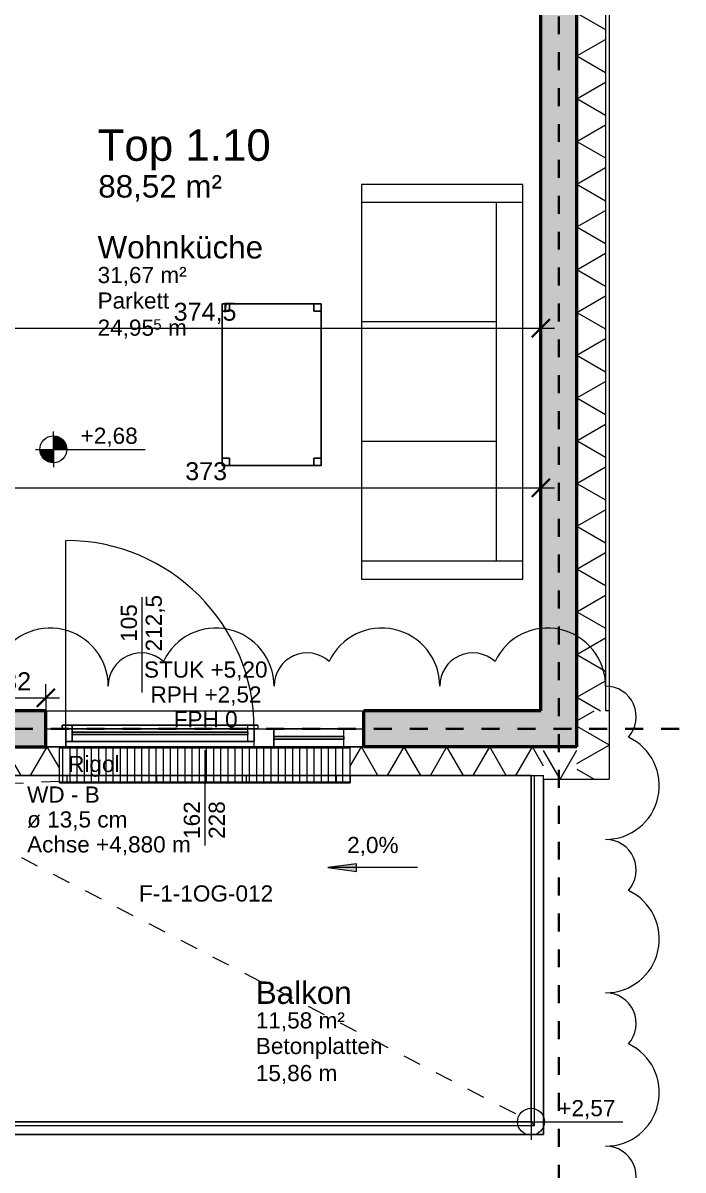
# Model space of a CAD drawing. Header units: metres. Extents: x 3.2 to 50, y 58.8 to 100.4.
# Drawn here: x 39.42 to 43.09, y 68.62 to 75.01 of the extents above; entities that cross this region are included whole.
import ezdxf

# ---------------------------------------------------------------- set-up
doc = ezdxf.new("R2010")
doc.units = ezdxf.units.M
for name, pattern in [('Strich Punkt Mittel', [0.015875, 0.00635, -0.004763, 0, -0.004763]), ('Verdeckt', [0.003, 0.002, -0.001]), ('Verdeckt Unten', [0.005, 0.003, -0.002])]:
    doc.linetypes.add(name, pattern=pattern)
for name, color, linetype, lineweight in [('A-DETL-GENF_', 92, 'Continuous', 13), ('A-FLOR-HRAL', 11, 'Continuous', 5), ('A-GLAZ-IDEN_', 152, 'Continuous', 9), ('A_2D', 7, 'Continuous', 13), ('A_Bemassung-50_', 4, 'Continuous', 9), ('A_Bemassung_', 4, 'Continuous', 9), ('A_Beschriftung_', 7, 'Continuous', 9), ('A_Decken', 8, 'Continuous', 13), ('A_Gelaender', 7, 'Continuous', 13), ('A_Moebel', 6, 'Continuous', 13), ('A_Raeume', 7, 'Continuous', 13), ('A_Raeume_', 7, 'Continuous', 5), ('A_Raeume_Beschriftung_', 7, 'Continuous', 9), ('A_Raster_', 1, 'Continuous', 9), ('A_Waende', 7, 'Continuous', 13), ('G-ANNO-DIMS_', 111, 'Continuous', 9), ('G-ANNO-REVC_', 71, 'Continuous', 9), ('M-EQPM', 50, 'Continuous', 5), ('M-EQPM-IDEN_', 50, 'Continuous', 9)]:
    doc.layers.add(name, color=color, linetype=linetype, lineweight=lineweight)
doc.styles.add('Arial_1', font='arial.ttf', dxfattribs={"height": 0.175})
doc.styles.add('Arial_2', font='arial.ttf', dxfattribs={"height": 0.09})
doc.styles.add('Arial_3', font='arial.ttf', dxfattribs={"height": 0.125})
doc.styles.add('Arial_4', font='arial.ttf', dxfattribs={"height": 0.05849})
doc.styles.add('Arial_5', font='arial.ttf', dxfattribs={"height": 0.1})
doc.dimstyles.new('WGA-Bemaßung', dxfattribs={"dimscale": 0.3048, "dimtxt": 0.102026, "dimasz": 0.328084, "dimexe": 0.246063, "dimexo": 0.0625, "dimgap": 0.04101, "dimtad": 1, "dimdec": 1, "dimlfac": 100, "dimrnd": 0.5, "dimdsep": 46, "dimtxsty": 'Arial_5', "dimblk1": 'OBLIQUE', "dimblk2": 'OBLIQUE', "dimsah": 1, "dimcen": 0.09, "dimdle": 0.246063, "dimazin": 2, "dimtfac": 1, "dimtdec": 4, "dimtix": 1, "dimtmove": 0, "dimatfit": 3, "dimfxl": 0.656168, "dimfxlon": 1, "dimtvp": 1, "dimtolj": 1, "dimtzin": 0, "dimarcsym": 2})
doc.dimstyles.new('WGA-Bemaßung_3', dxfattribs={"dimscale": 0.3048, "dimtxt": 0.102026, "dimasz": 0.328084, "dimexe": 0.246063, "dimexo": 0.0625, "dimgap": 0.04101, "dimtad": 1, "dimdec": 1, "dimlfac": 100, "dimrnd": 0.5, "dimdsep": 46, "dimtxsty": 'Arial_5', "dimblk1": 'OBLIQUE', "dimblk2": 'OBLIQUE', "dimsah": 1, "dimcen": 0.09, "dimdle": 0.246063, "dimazin": 2, "dimtfac": 1, "dimtdec": 4, "dimtix": 1, "dimtmove": 0, "dimatfit": 3, "dimfxl": 0.656168, "dimfxlon": 1, "dimtvp": 1, "dimtolj": 1, "dimtzin": 0, "dimarcsym": 2})
pattern_1 = [(45, (0, 0), (-0.08980256, 0.08980256), []), (45, (0.0898, 0), (-0.08980256, 0.08980256), [0.0635, -0.03175])]

# ---------------------------------------------------------------- blocks, each defined once
blk = doc.blocks.new('Geländer - Geländer-3855671-263_PP_01OG_BT1')
at = {"layer": 'A_Gelaender', "lineweight": 5}
for p, q in [((36.2477, 68.888), (36.2477, 70.818)), ((42.2477, 70.818), (42.2477, 68.888)), ((36.2277, 68.868), (36.2477, 68.888)), ((42.2477, 68.888), (36.2477, 68.888)), ((42.2677, 68.868), (42.2477, 68.888))]:
    blk.add_line(p, q, dxfattribs=at)
blk = doc.blocks.new('Typ des oberen Holms - Oberer Geländerholm_Innen_-3855676-263_PP_01OG_BT1')
at = {"layer": 'A_Gelaender', "lineweight": 5}
for p, q in [((36.1777, 68.818), (36.1777, 70.818)), ((36.2277, 70.818), (36.2277, 68.868)), ((42.2677, 68.868), (42.2677, 70.818)), ((42.3177, 70.798), (42.3177, 68.818)), ((36.2277, 68.868), (42.2677, 68.868)), ((42.3177, 68.818), (36.1777, 68.818))]:
    blk.add_line(p, q, dxfattribs=at)
blk = doc.blocks.new('Typ des oberen Holms - Oberer Geländerholm_Innen_-V8-263_PP_01OG_BT1')
at = {"layer": 'A_Gelaender', "lineweight": 5}
for p, q in [((36.1777, 70.818), (36.1777, 68.818)), ((36.2277, 70.818), (36.2277, 68.868)), ((42.2677, 68.868), (42.2677, 70.818)), ((42.3177, 68.818), (42.3177, 70.798)), ((36.2277, 68.868), (42.2677, 68.868)), ((36.1777, 68.818), (42.3177, 68.818))]:
    blk.add_line(p, q, dxfattribs=at)
blk = doc.blocks.new('Moeb_Tisch - 900x550-V5-263_PP_01OG_BT1')
at = {"layer": 'A_Moebel', "color": 8}
for p, q in [((-0.6241, -0.8106), (-0.6241, 0.0894)), ((-0.6241, 0.0894), (-0.0741, 0.0894)), ((-0.5841, 0.0894), (-0.6241, 0.0894)), ((-0.6241, 0.0894), (-0.6241, 0.0494)), ((-0.6241, 0.0494), (-0.6241, 0.0894)), ((-0.6241, 0.0894), (-0.5841, 0.0894)), ((-0.0741, 0.0894), (-0.6241, 0.0894)), ((-0.6241, 0.0894), (-0.6241, -0.8106)), ((-0.6241, -0.8106), (-0.6241, 0.0894)), ((-0.6241, 0.0894), (-0.0741, 0.0894)), ((-0.5841, 0.0494), (-0.5841, 0.0894)), ((-0.5841, 0.0894), (-0.5841, 0.0494)), ((-0.0741, 0.0894), (-0.1141, 0.0894)), ((-0.1141, 0.0894), (-0.1141, 0.0494)), ((-0.1141, 0.0494), (-0.1141, 0.0894)), ((-0.1141, 0.0894), (-0.0741, 0.0894)), ((-0.0741, 0.0894), (-0.0741, -0.8106)), ((-0.0741, 0.0494), (-0.0741, 0.0894)), ((-0.0741, 0.0894), (-0.0741, 0.0494)), ((-0.0741, -0.8106), (-0.0741, 0.0894)), ((-0.0741, 0.0894), (-0.0741, -0.8106)), ((-0.6241, 0.0494), (-0.5841, 0.0494)), ((-0.5841, 0.0494), (-0.6241, 0.0494)), ((-0.1141, 0.0494), (-0.0741, 0.0494)), ((-0.0741, 0.0494), (-0.1141, 0.0494)), ((-0.6241, -0.7706), (-0.6241, -0.8106)), ((-0.5841, -0.7706), (-0.6241, -0.7706)), ((-0.6241, -0.7706), (-0.5841, -0.7706)), ((-0.6241, -0.8106), (-0.6241, -0.7706)), ((-0.0741, -0.8106), (-0.6241, -0.8106)), ((-0.6241, -0.8106), (-0.5841, -0.8106)), ((-0.5841, -0.8106), (-0.6241, -0.8106)), ((-0.6241, -0.8106), (-0.0741, -0.8106)), ((-0.0741, -0.8106), (-0.6241, -0.8106)), ((-0.5841, -0.8106), (-0.5841, -0.7706)), ((-0.5841, -0.7706), (-0.5841, -0.8106)), ((-0.0741, -0.7706), (-0.1141, -0.7706)), ((-0.1141, -0.7706), (-0.1141, -0.8106)), ((-0.1141, -0.8106), (-0.1141, -0.7706)), ((-0.1141, -0.7706), (-0.0741, -0.7706)), ((-0.1141, -0.8106), (-0.0741, -0.8106)), ((-0.0741, -0.8106), (-0.1141, -0.8106)), ((-0.0741, -0.8106), (-0.0741, -0.7706)), ((-0.0741, -0.7706), (-0.0741, -0.8106))]:
    blk.add_line(p, q, dxfattribs=at)
blk = doc.blocks.new('Moeb_Sofa - Sofa 220x90-V6-263_PP_01OG_BT1')
at = {"layer": 'A_Moebel', "color": 8}
for p, q in [((1.1, 0.45), (-1.1, 0.45)), ((-1.1, 0.45), (-1.1, -0.45)), ((-1, 0.45), (-1, -0.45)), ((1, 0.45), (1, -0.45)), ((1.1, -0.45), (1.1, 0.45)), ((-1, 0.3), (1, 0.3)), ((-0.3333, 0.3), (-0.3333, -0.45)), ((0.3333, 0.3), (0.3333, -0.45)), ((-1.1, -0.45), (1.1, -0.45))]:
    blk.add_line(p, q, dxfattribs=at)
blk = doc.blocks.new('HLS_Rigol - 20x8cm-V52-263_PP_01OG_BT1')
at = {"layer": 'M-EQPM'}
h = blk.add_hatch(dxfattribs=at)
h.set_pattern_fill('FP_100', color=256, style=0, pattern_type=2)
h.set_pattern_definition([(270, (0, 0.6096), (0.04, 0), [])])
h.paths.add_polyline_path([(0.8094, -0.095), (1.62, -0.095), (1.62, 0.095), (0, 0.095), (0, -0.095), (0.4096, -0.095)])
for p, q in [((0, 0.1), (1.62, 0.1)), ((0, 0.1), (1.62, 0.1)), ((0, 0.097), (1.62, 0.097)), ((0, 0.095), (1.62, 0.095)), ((0, -0.095), (0, -0.06)), ((1.62, -0.06), (1.62, -0.095)), ((0, -0.095), (1.62, -0.095)), ((0, -0.097), (0, -0.095)), ((0, -0.095), (0, -0.1)), ((0, -0.1), (0, -0.097)), ((0, -0.097), (1.62, -0.097)), ((0, -0.1), (1.62, -0.1)), ((0, -0.1), (1.62, -0.1)), ((0, -0.1), (1.62, -0.1)), ((1.62, -0.1), (1.62, -0.095)), ((1.62, -0.095), (1.62, -0.097)), ((1.62, -0.097), (1.62, -0.1))]:
    blk.add_line(p, q, dxfattribs=at)
blk = doc.blocks.new('Fens_Tuer_2tlg - DK_DF_SL_1770x2680_Terrassentür-10159146-263_PP_01OG_BT1')
at = {"layer": 'A_2D', "lineweight": 5}
for p, q in [((-0.775, 0), (-0.775, 1.05)), ((-0.885, 0.1), (0.885, 0.1)), ((-0.885, 0.1), (0.885, 0.1)), ((-0.885, 0.1), (0.885, 0.1)), ((-0.885, -0.1), (-0.885, 0.1)), ((-0.885, 0.1), (-0.885, -0.1)), ((0.885, 0.1), (0.885, -0.1)), ((0.885, -0.1), (0.885, 0.1)), ((-0.795, 0.02), (-0.74, 0.02)), ((-0.795, 0), (-0.795, 0.02)), ((-0.795, 0.02), (-0.795, 0)), ((0.295, 0.02), (-0.795, 0.02)), ((-0.74, 0.02), (-0.74, -0.07)), ((-0.74, -0.07), (-0.74, 0.02)), ((-0.74, 0.02), (0.24, 0.02)), ((0.24, 0.02), (0.295, 0.02)), ((0.24, -0.07), (0.24, 0.02)), ((0.24, -0.07), (0.24, 0.02)), ((0.295, 0.02), (0.295, 0)), ((0.295, 0.02), (0.295, 0)), ((-0.885, -0.1), (-0.885, 0)), ((-0.885, 0), (-0.775, 0)), ((-0.885, 0), (0.885, 0)), ((-0.885, -0.1), (-0.885, 0)), ((-0.775, 0), (-0.795, 0)), ((-0.795, 0), (0.295, 0)), ((-0.775, -0.07), (-0.775, 0)), ((-0.775, 0), (-0.775, -0.07)), ((0.275, 0), (-0.775, 0)), ((-0.775, 0), (-0.775, -0.1)), ((0.275, 0), (-0.775, 0)), ((-0.775, -0.1), (-0.775, 0)), ((-0.74, -0.018), (0.24, -0.018)), ((-0.74, -0.032), (-0.74, -0.018)), ((-0.74, -0.018), (-0.74, -0.032)), ((0.24, -0.018), (-0.74, -0.018)), ((0.24, -0.032), (-0.74, -0.032)), ((-0.74, -0.032), (0.24, -0.032)), ((0.24, -0.018), (0.24, -0.032)), ((0.24, -0.032), (0.24, -0.018)), ((0.275, 0), (0.275, -0.07)), ((0.295, 0), (0.275, 0)), ((0.275, 0), (0.275, -0.07)), ((0.275, -0.1), (0.275, 0)), ((0.275, 0), (0.385, 0)), ((0.275, -0.1), (0.275, 0)), ((0.385, 0), (0.385, -0.1)), ((0.775, 0), (0.385, 0)), ((0.385, -0.1), (0.385, 0)), ((0.385, -0.043), (0.775, -0.043)), ((0.385, -0.057), (0.385, -0.043)), ((0.385, -0.043), (0.385, -0.057)), ((0.775, -0.043), (0.385, -0.043)), ((0.775, -0.057), (0.385, -0.057)), ((0.385, -0.057), (0.775, -0.057)), ((0.775, -0.1), (0.775, 0)), ((0.775, 0), (0.885, 0)), ((0.775, -0.1), (0.775, 0)), ((0.775, -0.043), (0.775, -0.057)), ((0.775, -0.057), (0.775, -0.043)), ((0.885, 0), (0.885, -0.1)), ((0.885, -0.1), (0.885, 0)), ((-0.885, -0.1), (0.885, -0.1)), ((0.885, -0.1), (-0.885, -0.1)), ((-0.775, -0.1), (-0.885, -0.1)), ((0.885, -0.1), (-0.885, -0.1)), ((-0.74, -0.07), (-0.775, -0.07)), ((-0.775, -0.07), (0.275, -0.07)), ((-0.775, -0.1), (0.275, -0.1)), ((0.24, -0.07), (-0.74, -0.07)), ((0.275, -0.07), (0.24, -0.07)), ((0.385, -0.1), (0.275, -0.1)), ((0.385, -0.1), (0.775, -0.1)), ((0.885, -0.1), (0.775, -0.1)), ((-0.81, -0.26), (0.81, -0.26))]:
    blk.add_line(p, q, dxfattribs=at)
blk.add_arc((-0.775, 0), 1.05, 360, 90, dxfattribs=at)
blk = doc.blocks.new('BS_Fens_Tuer - oben-7645930-263_PP_01OG_BT1')
at = {"layer": 'A-GLAZ-IDEN_'}
blk.add_line((0, 0.00012), (0, 0.01076), dxfattribs=at)
blk = doc.blocks.new('Höhenkoten - 018-55641-263_PP_01OG_BT1')
at = {"layer": 'G-ANNO-DIMS_'}
h = blk.add_hatch(color=256, dxfattribs=at)
edge = h.paths.add_edge_path()
edge.add_line((0, 0), (0, 0.0015))
edge.add_arc((0, 0), 0.0015, 0, 90, ccw=False)
edge.add_line((0.0015, 0), (0, 0))
h = blk.add_hatch(color=256, dxfattribs=at)
edge = h.paths.add_edge_path()
edge.add_line((0, 0), (0, -0.0015))
edge.add_arc((0, 0), 0.0015, 180, 270, ccw=False)
edge.add_line((-0.0015, 0), (0, 0))
for p, q in [((0, 0), (0, 0.002)), ((-0.002, 0), (0.01024, 0)), ((0, 0), (0, -0.002))]:
    blk.add_line(p, q, dxfattribs=at)
blk.add_circle((0, 0), 0.0015, dxfattribs=at)
blk = doc.blocks.new('BS_Fens_PP - unten-2843215-263_PP_01OG_BT1')
at = {"layer": 'A-GLAZ-IDEN_'}
blk.add_line((0, 0.00012), (0, -0.01051), dxfattribs=at)
blk = doc.blocks.new('DIMBLOCK282-263_PP_01OG_BT1')
at = {"layer": 'A_Bemassung-50_', "transparency": 16777216}
for p, q in [((38.5707, 72.4218), (38.5707, 72.6218)), ((42.3027, 72.4218), (42.3027, 72.6218)), ((38.5707, 72.4218), (42.3777, 72.4218)), ((38.5707, 72.4218), (38.5707, 72.3468)), ((42.3027, 72.4218), (42.3027, 72.3468))]:
    blk.add_line(p, q, dxfattribs=at)
at = {"layer": 'A_Bemassung-50_', "lineweight": 35, "transparency": 16777216}
for p, q in [((38.5707, 72.4218), (38.6207, 72.4718)), ((42.3027, 72.4218), (42.3527, 72.4718)), ((38.5707, 72.4218), (38.5207, 72.3718)), ((42.3027, 72.4218), (42.2527, 72.3718))]:
    blk.add_line(p, q, dxfattribs=at)
at = {"layer": 'A_Bemassung-50_', "color": 0, "transparency": 16777216, "insert": (40.3213, 72.5641), "char_height": 0.1, "width": 0.276883, "attachment_point": 1, "line_spacing_factor": 0.941778, "style": 'Arial_5'}
blk.add_mtext('373', dxfattribs=at)
blk = doc.blocks.new('_Oblique')
at = {"color": 0, "linetype": 'ByBlock', "lineweight": -2}
blk.add_line((-0.5, -0.5), (0.5, 0.5), dxfattribs=at)
blk = doc.blocks.new('DIMBLOCK391-263_PP_01OG_BT1')
at = {"layer": 'A_Bemassung-50_', "transparency": 16777216}
for p, q in [((38.5582, 73.3105), (38.5582, 73.5105)), ((42.3027, 73.3105), (42.3027, 73.5105)), ((38.5582, 73.3105), (42.3777, 73.3105)), ((38.5582, 73.3105), (38.5582, 73.2355)), ((42.3027, 73.3105), (42.3027, 73.2355))]:
    blk.add_line(p, q, dxfattribs=at)
at = {"layer": 'A_Bemassung-50_', "lineweight": 35, "transparency": 16777216}
for p, q in [((38.5582, 73.3105), (38.6082, 73.3605)), ((42.3027, 73.3105), (42.3527, 73.3605)), ((38.5582, 73.3105), (38.5082, 73.2605)), ((42.3027, 73.3105), (42.2527, 73.2605))]:
    blk.add_line(p, q, dxfattribs=at)
at = {"layer": 'A_Bemassung-50_', "color": 0, "transparency": 16777216, "insert": (40.257, 73.4528), "char_height": 0.1, "width": 0.416266, "attachment_point": 1, "line_spacing_factor": 0.941778, "style": 'Arial_5'}
blk.add_mtext('374,5', dxfattribs=at)
blk = doc.blocks.new('DIMBLOCK627-263_PP_01OG_BT1')
at = {"layer": 'A_Bemassung-50_', "transparency": 16777216}
for p, q in [((39.2232, 71.2511), (39.2232, 71.3261)), ((39.5455, 71.2511), (39.5455, 71.3261)), ((39.2232, 71.2511), (39.6205, 71.2511)), ((39.2232, 71.2511), (39.2232, 71.0511)), ((39.5455, 71.2511), (39.5455, 71.0511))]:
    blk.add_line(p, q, dxfattribs=at)
at = {"layer": 'A_Bemassung-50_', "lineweight": 35, "transparency": 16777216}
for p, q in [((39.2232, 71.2511), (39.2732, 71.3011)), ((39.5455, 71.2511), (39.5955, 71.3011)), ((39.2232, 71.2511), (39.1732, 71.2011)), ((39.5455, 71.2511), (39.4955, 71.2011))]:
    blk.add_line(p, q, dxfattribs=at)
at = {"layer": 'A_Bemassung-50_', "color": 0, "transparency": 16777216, "insert": (39.3074, 71.3935), "char_height": 0.1, "width": 0.184588, "attachment_point": 1, "line_spacing_factor": 0.941778, "style": 'Arial_5'}
blk.add_mtext('32', dxfattribs=at)
blk = doc.blocks.new('Family - ___-11870138-263_PP_01OG_BT1')
at = {"layer": 'G-ANNO-REVC_'}
for centre, radius, start, end in [((39.5691, 71.3164), 0.3232, 0, 154.79123), ((40.4926, 71.3164), 0.3232, 0, 154.79123), ((41.416, 71.3164), 0.3232, 0, 154.79123), ((42.3395, 71.3164), 0.3232, 0, 154.79123), ((40.077, 71.3164), 0.1847, 48.18969, 180), ((41.0005, 71.3164), 0.1847, 48.18969, 180), ((41.9239, 71.3164), 0.1847, 48.18969, 180), ((42.6627, 71.1454), 0.1709, 318.18969, 90), ((42.6627, 70.7608), 0.2992, 270, 64.79123), ((42.6627, 70.2907), 0.1709, 318.18969, 90), ((42.6627, 69.906), 0.2992, 270, 64.79123), ((42.6627, 69.4359), 0.1709, 318.18969, 90), ((42.6627, 69.0513), 0.2992, 270, 64.79123), ((42.6627, 68.5812), 0.1709, 318.18969, 90)]:
    blk.add_arc(centre, radius, start, end, dxfattribs=at)
blk = doc.blocks.new('Höhenkoten - 018-55644-263_PP_01OG_BT1')
at = {"layer": 'G-ANNO-DIMS_'}
for p, q in [((0, 0), (0, 0.002)), ((-0.002, 0), (0.01024, 0)), ((0, 0), (0, -0.002))]:
    blk.add_line(p, q, dxfattribs=at)
blk.add_circle((0, 0), 0.0015, dxfattribs=at)

msp = doc.modelspace()

# ---------------------------------------------------------------- hatches: boundary and pattern name
at = {"layer": 'A-DETL-GENF_', "lineweight": 5}
h = msp.add_hatch(dxfattribs=at)
h.set_pattern_fill('FP_174', color=252, style=0, pattern_type=2)
h.set_pattern_definition([(90, (-1.337, 1.318), (-0.5, 0), []), (180, (-1.337, 1.318), (-1e-16, -0.5), [])])
h.paths.add_polyline_path([(38.4984, 70.598), (38.6734, 70.623), (38.6984, 70.798), (38.4984, 70.798), (38.4984, 70.6116)])
h.paths.add_polyline_path([(19.1702, 70.598), (19.3452, 70.623), (19.3702, 70.798), (19.1702, 70.798), (19.1702, 70.623)])
h.paths.add_polyline_path([(11.2327, 70.598), (11.4077, 70.623), (11.4327, 70.798), (11.2327, 70.798), (11.2327, 70.623)])
h.paths.add_polyline_path([(41.2405, 70.778), (41.2405, 70.818), (39.6205, 70.818), (39.6205, 70.778), (40.4346, 70.778)])
h.paths.add_polyline_path([(37.5017, 70.778), (37.5773, 70.778), (37.5773, 70.818), (36.5273, 70.818), (36.5273, 70.778), (37.4757, 70.778)])
h.paths.add_polyline_path([(16.84, 70.778), (18.46, 70.778), (18.46, 70.818), (16.84, 70.818), (16.84, 70.781)])
h.paths.add_polyline_path([(10.3359, 70.778), (10.3652, 70.778), (10.3652, 70.781), (8.7463, 70.781), (8.7463, 70.783), (10.3652, 70.783), (10.3652, 70.818), (8.7452, 70.818), (8.7452, 70.778), (10.0541, 70.778)])
h.paths.add_polyline_path([(7.7327, 70.798), (8.0077, 70.798), (8.0077, 70.818), (7.7327, 70.818)])
h.paths.add_polyline_path([(7.6627, 82.5255), (7.6627, 84.1455), (7.6227, 84.1455), (7.6227, 82.5255), (7.6427, 82.5255)])
h.paths.add_polyline_path([(42.6997, 83.283), (42.7027, 83.283), (42.7027, 84.903), (42.6627, 84.903), (42.6627, 83.283), (42.6977, 83.283)])
h.paths.add_polyline_path([(7.4427, 84.6983), (7.6177, 84.7233), (7.6227, 84.7555), (7.6274, 84.7591), (7.6365, 84.771), (7.6422, 84.7848), (7.6441, 84.7996), (7.6422, 84.8143), (7.6365, 84.8281), (7.6333, 84.8323), (7.6427, 84.8983), (7.4427, 84.8983), (7.4427, 84.7233)])
h.paths.add_polyline_path([(42.6827, 85.0299), (42.8577, 85.0549), (42.8827, 85.2299), (42.6827, 85.2299), (42.6827, 85.1386), (42.6813, 85.128), (42.6827, 85.1174), (42.6827, 85.0549)])
h.paths.add_polyline_path([(7.6257, 85.4536), (7.6627, 85.4536), (7.6627, 86.5036), (7.6227, 86.5036), (7.6227, 85.4536), (7.6253, 85.4536)])
h.paths.add_polyline_path([(24.5265, 86.818), (24.7677, 86.818), (24.7677, 86.858), (23.1477, 86.858), (23.1477, 86.818), (24.476, 86.818)])
h.paths.add_polyline_path([(22.5775, 86.9537), (22.5923, 86.9556), (22.6061, 86.9613), (22.6179, 86.9704), (22.627, 86.9822), (22.6327, 86.996), (22.6346, 87.0108), (22.6327, 87.0256), (22.627, 87.0394), (22.6179, 87.0512), (22.6061, 87.0603), (22.5923, 87.066), (22.5775, 87.068), (22.5627, 87.066), (22.5489, 87.0603), (22.5371, 87.0512), (22.528, 87.0394), (22.5223, 87.0256), (22.5203, 87.0108), (22.5223, 86.996), (22.528, 86.9822), (22.5371, 86.9704), (22.5489, 86.9613), (22.5627, 86.9556)])
at = {"layer": 'A_Waende', "lineweight": 5}
h = msp.add_hatch(dxfattribs=at)
h.set_pattern_fill('FP_1', color=250, style=0, pattern_type=2)
h.set_pattern_definition(pattern_1)
h.paths.add_polyline_path([(42.5027, 71.178), (42.5027, 75.8305), (42.3027, 75.8305), (42.3027, 71.178)])
h.paths.add_polyline_path([(42.3027, 77.6005), (42.5027, 77.6005), (42.5027, 78.718), (42.3027, 78.718), (42.3027, 77.918)])
h.paths.add_polyline_path([(42.3027, 79.918), (42.5027, 79.918), (42.5027, 83.208), (42.3027, 83.208), (42.3027, 80.0117)])
h.paths.add_polyline_path([(42.4027, 87.138), (42.3027, 87.2055), (42.3027, 87.0705)])
h.paths.add_polyline_path([(42.5027, 87.0705), (42.5027, 87.2055), (42.4027, 87.138), (42.4907, 87.0786)])
h.paths.add_polyline_path([(42.5027, 84.978), (42.5027, 87.0705), (42.3027, 87.0705), (42.3027, 84.978), (42.4241, 84.978)])
h.paths.add_polyline_path([(42.356, 87.2055), (42.5027, 87.2055), (42.5027, 87.458), (42.3027, 87.458), (42.3027, 87.2055)])
h = msp.add_hatch(dxfattribs=at)
h.set_pattern_fill('FP_3', color=250, style=0, pattern_type=2)
h.set_pattern_definition([(270, (42.503, 74.352), (0.20637, 1e-15), []), (330, (42.503, 74.352), (0.10319, 0.17873), []), (30, (42.503, 74.352), (-0.10319, 0.17873), [])])
h.paths.add_polyline_path([(42.6627, 71.178), (42.6627, 75.9055), (42.5027, 75.9055), (42.5027, 71.178)])
h = msp.add_hatch(dxfattribs=at)
h.set_pattern_fill('FP_1', color=250, style=0, pattern_type=2)
h.set_pattern_definition(pattern_1)
h.paths.add_polyline_path([(8.3527, 71.078), (8.4202, 71.178), (8.2852, 71.178), (8.2872, 71.1749)])
h.paths.add_polyline_path([(8.2852, 70.978), (8.4202, 70.978), (8.3527, 71.078), (8.3381, 71.0564)])
h.paths.add_polyline_path([(7.8227, 70.978), (8.2852, 70.978), (8.2852, 71.178), (7.8227, 71.178)])
h.paths.add_polyline_path([(8.6702, 70.978), (8.6702, 71.178), (8.4202, 71.178), (8.4202, 70.978), (8.5684, 70.978)])
h.paths.add_polyline_path([(10.4402, 70.978), (12.7952, 70.978), (12.7952, 71.178), (10.4402, 71.178)])
h.paths.add_polyline_path([(16.3775, 70.978), (16.5125, 70.978), (16.445, 71.078), (16.417, 71.0365)])
h.paths.add_polyline_path([(16.3775, 71.178), (16.445, 71.078), (16.5125, 71.178), (16.445, 71.178)])
h.paths.add_polyline_path([(15.0327, 70.978), (16.3775, 70.978), (16.3775, 71.178), (14.5652, 71.178), (14.5652, 70.978), (14.6327, 70.978)])
h.paths.add_polyline_path([(16.5125, 70.978), (16.765, 70.978), (16.765, 71.178), (16.5125, 71.178), (16.5125, 71.0204)])
h.paths.add_polyline_path([(19.2391, 70.978), (20.2003, 70.978), (20.2003, 71.178), (18.535, 71.178), (18.535, 70.978), (19.1735, 70.978)])
h.paths.add_polyline_path([(21.4003, 70.978), (23.2682, 70.978), (23.2679, 71.178), (21.4003, 71.178), (21.4003, 71.078)])
h.paths.add_polyline_path([(25.89, 70.978), (26.0484, 70.978), (26.0484, 71.178), (24.4682, 71.178), (24.4682, 70.978), (25.4441, 70.978)])
h.paths.add_polyline_path([(28.8227, 70.978), (30.0911, 70.978), (30.0911, 71.178), (27.8184, 71.178), (27.8184, 70.978), (28.718, 70.978)])
h.paths.add_polyline_path([(31.2911, 70.978), (33.47, 70.978), (33.47, 71.178), (31.2911, 71.178)])
h.paths.add_polyline_path([(34.8577, 70.978), (36.4523, 70.978), (36.4523, 71.178), (34.67, 71.178), (34.67, 70.978), (34.683, 70.978)])
h.paths.add_polyline_path([(39.2907, 71.178), (39.1557, 71.178), (39.2232, 71.078), (39.2887, 71.1749)])
h.paths.add_polyline_path([(39.2907, 70.978), (39.5455, 70.978), (39.5455, 71.178), (39.2907, 71.178), (39.2907, 71.0303)])
h.paths.add_polyline_path([(39.2907, 70.978), (39.2232, 71.078), (39.1557, 70.978), (39.2232, 70.978)])
h.paths.add_polyline_path([(38.9695, 70.978), (39.1557, 70.978), (39.1557, 71.178), (37.6523, 71.178), (37.6523, 70.978), (38.616, 70.978)])
h.paths.add_polyline_path([(41.444, 70.978), (42.5027, 70.978), (42.5027, 71.178), (41.3155, 71.178), (41.3155, 70.978)])
h = msp.add_hatch(dxfattribs=at)
h.set_pattern_fill('FP_158', color=250, style=0, pattern_type=2)
h.set_pattern_definition([(90, (42.683, 70.988), (-0.20637, -2e-15), []), (150, (42.683, 70.988), (-0.10319, -0.17873), []), (210, (42.683, 70.988), (0.10319, -0.17873), [])])
h.paths.add_polyline_path([(42.5027, 70.798), (42.6827, 70.798), (42.6827, 71.178), (42.5027, 71.178), (42.5027, 70.978)])
h = msp.add_hatch(dxfattribs=at)
h.set_pattern_fill('FP_131', color=250, angle=180, style=0, pattern_type=2)
h.set_pattern_definition([(180, (38.599, 70.978), (2e-15, -0.20637), []), (240, (38.599, 70.978), (0.17872, -0.103185), []), (300, (38.599, 70.978), (0.17872, 0.103185), [])])
h.paths.add_polyline_path([(38.6984, 70.818), (39.6205, 70.818), (39.6205, 70.978), (37.5773, 70.978), (37.5773, 70.818), (38.616, 70.818)])
h = msp.add_hatch(dxfattribs=at)
h.set_pattern_fill('FP_132', color=250, angle=180, style=0, pattern_type=2)
h.set_pattern_definition([(180, (41.779, 70.978), (2e-15, -0.20637), []), (240, (41.779, 70.978), (0.17872, -0.103185), []), (300, (41.779, 70.978), (0.17872, 0.103185), [])])
h.paths.add_polyline_path([(42.2477, 70.818), (42.3177, 70.818), (42.3177, 70.978), (41.2405, 70.978), (41.2405, 70.818), (41.444, 70.818)])
h = msp.add_hatch(dxfattribs=at)
h.set_pattern_fill('FP_157', color=250, angle=-180, style=0, pattern_type=2)
h.set_pattern_definition([(5e-13, (42.41, 70.798), (-2e-15, 0.20637), []), (60, (42.41, 70.798), (-0.17873, 0.1032), []), (120, (42.41, 70.798), (-0.17873, -0.1032), [])])
h.paths.add_polyline_path([(42.5027, 70.798), (42.5027, 70.978), (42.3177, 70.978), (42.3177, 70.798), (42.3407, 70.798)])
at = {"layer": 'G-ANNO-DIMS_'}
msp.add_hatch(color=256, dxfattribs=at).paths.add_polyline_path([(41.1157, 70.3047), (41.2745, 70.2838), (41.2745, 70.3256)])

# ---------------------------------------------------------------- linework, layer by layer
at = {"layer": 'A_2D'}
for p, q in [((42.2477, 70.818), (36.2477, 70.818)), ((42.2477, 68.888), (42.2477, 70.818)), ((36.2477, 68.888), (42.2477, 68.888))]:
    msp.add_line(p, q, dxfattribs=at)
at = {"layer": 'A_Decken'}
for p, q in [((39.5455, 71.078), (41.3155, 71.078)), ((39.6205, 70.783), (39.6205, 70.778)), ((39.6205, 70.778), (41.2405, 70.778)), ((41.2405, 70.778), (41.2405, 70.783)), ((42.2477, 68.888), (42.2477, 70.818)), ((36.2477, 68.888), (42.2477, 68.888))]:
    msp.add_line(p, q, dxfattribs=at)
at = {"layer": 'A_Decken', "linetype": 'Verdeckt Unten'}
for p, q in [((39.6205, 70.7845), (38.6984, 70.7446)), ((38.6984, 70.729), (42.2477, 68.888))]:
    msp.add_line(p, q, dxfattribs=at)
at = {"layer": 'A_Raeume', "color": 8, "linetype": 'Verdeckt'}
for p, q in [((42.2477, 70.818), (42.2477, 68.888)), ((42.2477, 68.888), (36.2477, 68.888))]:
    msp.add_line(p, q, dxfattribs=at)
at = {"layer": 'A_Raeume_', "flags": 128}
for points in [[(38.5707, 71.178), (42.3027, 71.178), (42.3027, 77.918), (41.2302, 77.918), (41.2302, 78.2005), (36.8477, 78.2005), (36.8477, 76.0555), (36.8477, 75.9177), (36.8477, 74.8555), (38.0582, 74.8555), (38.5707, 74.8555), (38.5707, 74.643)], [(42.2477, 70.735), (42.2477, 70.818), (41.2405, 70.818), (39.6205, 70.818), (37.5773, 70.818), (36.5273, 70.818), (36.2477, 70.818), (36.2477, 68.888), (42.2477, 68.888)]]:
    msp.add_lwpolyline(points, close=True, dxfattribs=at)
at = {"layer": 'A_Raster_', "linetype": 'Strich Punkt Mittel', "lineweight": 35}
for p, q in [((42.4027, 59.9489), (42.4027, 94.2296)), ((3.5722, 71.078), (48.169, 71.078))]:
    msp.add_line(p, q, dxfattribs=at)
at = {"layer": 'A_Waende'}
for p, q in [((42.6827, 82.388), (42.6827, 71.178)), ((39.6205, 70.978), (41.2405, 70.978))]:
    msp.add_line(p, q, dxfattribs=at)
at = {"layer": 'A_Waende', "color": 250, "lineweight": 5}
for p, q in [((42.6627, 75.9055), (42.6627, 71.178)), ((42.6827, 71.178), (42.6627, 71.178)), ((42.6827, 71.178), (42.6827, 70.798)), ((37.5773, 70.978), (39.6205, 70.978)), ((39.6205, 70.818), (39.6205, 70.978)), ((41.2405, 70.978), (41.3155, 70.978)), ((41.2405, 70.818), (41.2405, 70.978)), ((37.5773, 70.818), (39.6205, 70.818)), ((41.2405, 70.818), (42.3177, 70.818)), ((42.3177, 70.798), (42.3177, 70.818)), ((42.3177, 70.798), (42.6827, 70.798))]:
    msp.add_line(p, q, dxfattribs=at)
at = {"layer": 'A_Waende', "color": 10, "lineweight": 50}
for p, q in [((42.3027, 71.178), (42.3027, 75.8305)), ((42.5027, 70.978), (42.5027, 75.8305)), ((39.5455, 71.178), (37.6523, 71.178)), ((39.5455, 70.978), (39.5455, 71.178)), ((42.3027, 71.178), (41.3155, 71.178)), ((41.3155, 70.978), (41.3155, 71.178)), ((37.6523, 70.978), (39.5455, 70.978)), ((42.5027, 70.978), (41.3155, 70.978))]:
    msp.add_line(p, q, dxfattribs=at)
at = {"layer": 'G-ANNO-DIMS_'}
for p, q in [((41.2745, 70.3256), (41.1157, 70.3047)), ((41.1157, 70.3047), (41.2745, 70.2838)), ((41.6157, 70.3047), (41.1157, 70.3047)), ((41.2745, 70.2838), (41.2745, 70.3256))]:
    msp.add_line(p, q, dxfattribs=at)

# ---------------------------------------------------------------- block references
at = {"layer": 'A-FLOR-HRAL'}
msp.add_blockref('Geländer - Geländer-3855671-263_PP_01OG_BT1', (0, 0), dxfattribs=at)
at = {"layer": 'A-GLAZ-IDEN_', "xscale": 49.99999999999998, "yscale": 49.99999999999998, "zscale": 49.99999999999998}
for name, p in [('BS_Fens_Tuer - oben-7645930-263_PP_01OG_BT1', (40.0809, 71.2746)), ('BS_Fens_PP - unten-2843215-263_PP_01OG_BT1', (40.4305, 70.9537))]:
    msp.add_blockref(name, p, dxfattribs=at)
at = {"layer": 'A_2D', "lineweight": 5}
msp.add_blockref('Fens_Tuer_2tlg - DK_DF_SL_1770x2680_Terrassentür-10159146-263_PP_01OG_BT1', (40.4305, 71.078), dxfattribs=at)
at = {"layer": 'A_Gelaender', "lineweight": 5}
for name in ['Typ des oberen Holms - Oberer Geländerholm_Innen_-3855676-263_PP_01OG_BT1', 'Typ des oberen Holms - Oberer Geländerholm_Innen_-V8-263_PP_01OG_BT1']:
    msp.add_blockref(name, (0, 0), dxfattribs=at)
at = {"layer": 'A_Moebel', "color": 8, "rotation": 269.9999999999997}
msp.add_blockref('Moeb_Sofa - Sofa 220x90-V6-263_PP_01OG_BT1', (41.7527, 73.0123), dxfattribs=at)
at = {"layer": 'A_Moebel', "color": 8}
msp.add_blockref('Moeb_Tisch - 900x550-V5-263_PP_01OG_BT1', (41.1518, 73.3567), dxfattribs=at)
at = {"layer": 'G-ANNO-DIMS_', "xscale": 49.99999999999998, "yscale": 49.99999999999998, "zscale": 49.99999999999998}
for name, p in [('Höhenkoten - 018-55641-263_PP_01OG_BT1', (39.5869, 72.6356)), ('Höhenkoten - 018-55644-263_PP_01OG_BT1', (42.2477, 68.888))]:
    msp.add_blockref(name, p, dxfattribs=at)
at = {"layer": 'G-ANNO-REVC_'}
msp.add_blockref('Family - ___-11870138-263_PP_01OG_BT1', (0, 0), dxfattribs=at)
at = {"layer": 'M-EQPM'}
msp.add_blockref('HLS_Rigol - 20x8cm-V52-263_PP_01OG_BT1', (39.6205, 70.878), dxfattribs=at)

# ---------------------------------------------------------------- texts
at = {"layer": 'A-GLAZ-IDEN_', "char_height": 0.09, "attachment_point": 1, "rotation": 90, "style": 'Arial_2'}
for s, insert, width in [('212,5', (40.101, 71.5098), 0.376793), ('105', (39.9621, 71.5627), 0.252532), ('162', (40.313, 70.4646), 0.252532), ('228', (40.4519, 70.4646), 0.252532)]:
    msp.add_mtext(s, dxfattribs=dict(at, insert=insert, width=width))
at = {"layer": 'A-GLAZ-IDEN_', "char_height": 0.09, "attachment_point": 1, "style": 'Arial_2'}
for s, insert, width in [('STUK +5,20', (40.0915, 71.4535), 0.82173), ('RPH +2,52', (40.1279, 71.3146), 0.737552), ('FPH 0', (40.2569, 71.1757), 0.424894), ('F-1-1OG-012', (40.0635, 70.2056), 0.889873)]:
    msp.add_mtext(s, dxfattribs=dict(at, insert=insert, width=width))
at = {"layer": 'A_Beschriftung_', "char_height": 0.09, "attachment_point": 1, "style": 'Arial_2'}
for s, insert, width in [('WD - B', (39.4402, 70.757), 0.489029), ('ø 13,5 cm', (39.4402, 70.6181), 0.665401), ('Achse +4,880 m', (39.4402, 70.4791), 1.082278)]:
    msp.add_mtext(s, dxfattribs=dict(at, insert=insert, width=width))
at = {"layer": 'A_Raeume_Beschriftung_', "attachment_point": 1}
for s, insert, char_height, width, style in [('Top 1.10', (39.833, 74.4189), 0.175, 1.190506, 'Arial_1'), ('88,52 m²', (39.8369, 74.1641), 0.125, 0.837763, 'Arial_3'), ('Wohnküche', (39.833, 73.8245), 0.125, 1.110337, 'Arial_3'), ('31,67 m²', (39.833, 73.6525), 0.09, 0.58924, 'Arial_2'), ('Parkett', (39.833, 73.51), 0.09, 0.464979, 'Arial_2'), ('24,95', (39.833, 73.3591), 0.09, 0.376793, 'Arial_2'), ('5', (40.1438, 73.3609), 0.0585, 0.056118, 'Arial_4'), (' m', (40.1902, 73.3591), 0.09, 0.164346, 'Arial_2'), ('Balkon', (40.7144, 69.67), 0.125, 0.637342, 'Arial_3'), ('11,58 m²', (40.7144, 69.498), 0.09, 0.58924, 'Arial_2'), ('Betonplatten', (40.7144, 69.3555), 0.09, 0.825738, 'Arial_2'), ('15,86 m', (40.7144, 69.2046), 0.09, 0.541139, 'Arial_2')]:
    msp.add_mtext(s, dxfattribs=dict(at, insert=insert, char_height=char_height, width=width, style=style))
at = {"layer": 'G-ANNO-DIMS_', "char_height": 0.09, "attachment_point": 1, "line_spacing_factor": 0.941778, "style": 'Arial_2'}
for s, insert, width in [('+2,68', (39.7385, 72.7567), 0.380128), ('2,0%', (41.223, 70.4757), 0.342666), ('+2,57', (42.3993, 69.0091), 0.380128)]:
    msp.add_mtext(s, dxfattribs=dict(at, insert=insert, width=width))
at = {"layer": 'M-EQPM-IDEN_', "insert": (39.669, 70.9274), "char_height": 0.09, "width": 0.3327, "attachment_point": 1, "style": 'Arial_2'}
msp.add_mtext('Rigol', dxfattribs=at)

# ---------------------------------------------------------------- dimensions: what is measured, and where the dimension line sits
at = {"layer": 'A_Bemassung_'}
for base, p1, p2, dimstyle, override, picture, middle in [((42.30267, 73.3105), (38.55824, 73.5105), (42.30267, 73.5105), 'WGA-Bemaßung_3', {"dimpost": '<>', "dimfxl": 3.74443}, 'DIMBLOCK391-263_PP_01OG_BT1', (40.43045, 73.37409)), ((42.3027, 72.4218), (38.5707, 72.6218), (42.3027, 72.6218), 'WGA-Bemaßung', {"dimpost": '<>', "dimfxl": 3.73193}, 'DIMBLOCK282-263_PP_01OG_BT1', (40.4367, 72.4853)), ((39.5455, 71.2511), (39.2232, 71.0511), (39.5455, 71.0511), 'WGA-Bemaßung_3', {"dimpost": '<>', "dimfxl": 0.322215}, 'DIMBLOCK627-263_PP_01OG_BT1', (39.3843, 71.3147))]:
    dim = msp.add_linear_dim(base=base, p1=p1, p2=p2, dimstyle=dimstyle, override=override, dxfattribs=at)
    dim.commit()
    dim.dimension.update_dxf_attribs({"geometry": picture, "text_midpoint": middle})

doc.saveas('drawing.dxf')
